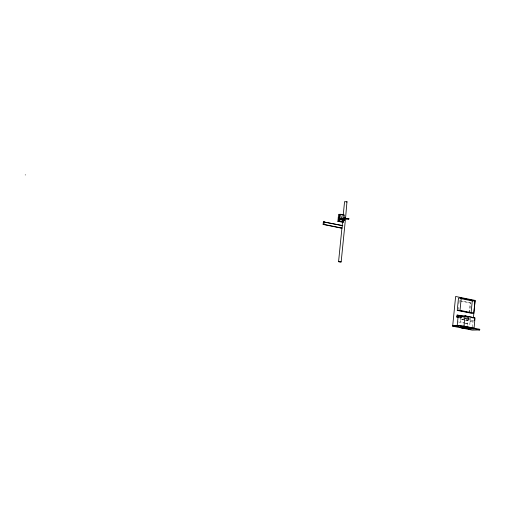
<?xml version="1.0" encoding="UTF-8"?>
<svg xmlns="http://www.w3.org/2000/svg" width="505" height="505" viewBox="0 0 505 505"><rect width="100%" height="100%" fill="white"/><g stroke="black" fill="none" stroke-linecap="round" stroke-linejoin="round"><path stroke-width="0.38" stroke-dasharray="2.52 1.89" d="M341.121 218.084L341.247 216.796M341.563 218.078L341.759 216.14M342.112 217.926L342.327 215.799M458.294 309.546L458.515 307.311M458.887 303.587L459.184 300.608M460.806 315.997L460.225 321.773L464.657 322.916M466.14 318.169L467.674 318.485L467.737 317.834L469.063 317.809L467.428 317.481M467.428 325.34L468.116 318.472M464.373 318.548L468.179 319.311L468.375 317.374M469.189 312.601L470.155 302.918L470.597 302.912L469.631 312.595M468.179 319.311L468.621 319.305L468.817 317.367M468.911 317.778L470.136 321.174M470.458 317.942L469.827 324.248L465.395 323.105M472.465 327.107L473.324 318.472M467.674 318.485L469 318.453L465.881 317.828M464.714 319.217L460.472 319.305L464.928 320.202M470.123 321.249L473.658 321.18M460.705 300.917L470.597 302.912M459.506 300.772L470.155 302.918M466.203 317.525L467.737 317.834M459.992 316.932L462.296 317.399M463.066 317.55L465.37 318.017M459.594 317.481L468.621 319.305M459.051 317.468L463.615 318.39M466.197 319.52L473.621 321.016M464.935 320.126L460.484 319.223L459.84 317.853M465.679 320.271L470.288 321.205M465.673 320.353L470.275 321.281M458.363 321.931L464.512 323.175M465.282 323.326L467.586 323.793"/><path stroke-width="0.76" d="M341.544 228.191L323.118 224.435L323.37 221.853L342.8 225.615M323.118 224.435L324.002 224.416L324.26 221.834M343.457 222.149L338.975 221.398L339.682 214.297L340.364 214.284L344.17 215.054L343.457 222.149L337.883 221.424L338.596 214.322L342.523 214.915M337.883 221.424L338.773 221.405L339.48 214.303M339.606 217.914L339.246 221.499L339.594 220.06M340.263 221.67L339.613 221.581L340.364 214.284M344.934 219.921L342.472 220.319L344.934 219.921L340.124 219.536M340.092 219.839L342.529 219.738L342.384 219.296M342.693 220.376L345.294 220.622L341.165 261.931L340.559 262L338.571 261.685L341.917 228.172M342.15 225.83L342.541 221.935M343.248 214.821L344.562 201.653L346.96 201.804L345.616 217.39L345.269 217.459M342.333 225.482L342.074 228.071L324.002 224.416M340.496 218.728L347.023 218.463L348.917 218.848L341.664 219.126M452.663 326.18L458.508 326.161L458.035 326.066L458.098 325.422L460.251 325.378L479.75 329.31L479.687 329.954L472.162 330.106L452.663 326.18L455.63 296.479L475.129 300.412L473.406 317.689M457.259 310.405L458.483 298.139L461.235 298.083L475.028 300.866L473.804 313.132L471.051 313.188L457.259 310.405L460.011 310.348L473.804 313.132M458.287 317.317L456.766 317.014L456.892 315.72M456.766 317.014L457.208 317.001L457.404 315.063L464.253 316.446M457.151 326.085L458.13 316.458M457.625 326.18L457.688 325.536L457.214 325.441L452.733 325.529L454.936 325.977M459.013 316.439L459.26 315.833L457.751 315.821L457.688 316.465L459.013 316.439L459.077 315.795L465.231 315.909M460.011 310.348L461.235 298.083M458.035 326.066L460.188 326.022L460.251 325.378M462.283 327.259L461.4 327.278L461.336 327.928L462.22 327.909L462.283 327.259L463.71 327.549L463.647 328.193L462.763 328.212M463.944 326.924L473.93 328.938L469.505 329.026L459.518 327.013L463.944 326.924L465.042 315.871L475.035 317.885L474.037 328.294M471.051 313.188L472.276 300.923L475.028 300.866M469.505 329.026L469.568 328.383M474.429 320.505L474.631 318.516M347.162 201.899L346.55 201.962M345.584 217.428L343.627 217.081M338.571 261.685L341.165 261.931M25.263 174.894L25.414 174.894M339.89 215.042L339.417 214.947M343.488 215.067L344.17 215.054M338.268 217.51L338.71 217.504M340.509 218.602L347.023 218.463M342.403 218.981L348.917 218.848M341.86 220.035L342.504 220.016M341.077 228.058L341.961 228.039M472.573 317.897L474.694 317.86L465.042 315.909M467.125 328.433L471.784 328.338M478.248 329.342L479.75 329.31M339.682 214.297L342.725 214.909M347.011 218.596L348.904 218.974M343.646 218.173L344.12 218.267L343.993 219.555L343.514 219.46M342.529 219.738L344.902 220.218M338.773 221.405L339.448 221.493M323.37 221.853L341.443 225.501M460.781 298.6L472.276 300.923M458.218 310.291L462.024 311.061M463.546 311.364L466.588 311.983M468.11 312.286L469.631 312.595M456.962 315.076L461.526 315.997M460.005 315.978L462.233 316.433M457.208 317.001L458.06 317.172M463.874 326.243L473.886 328.263M458.098 325.422L458.572 325.517M460.188 326.022L479.687 329.954M463.546 327.713L470.041 329.02M462.22 327.909L463.647 328.193"/></g></svg>
